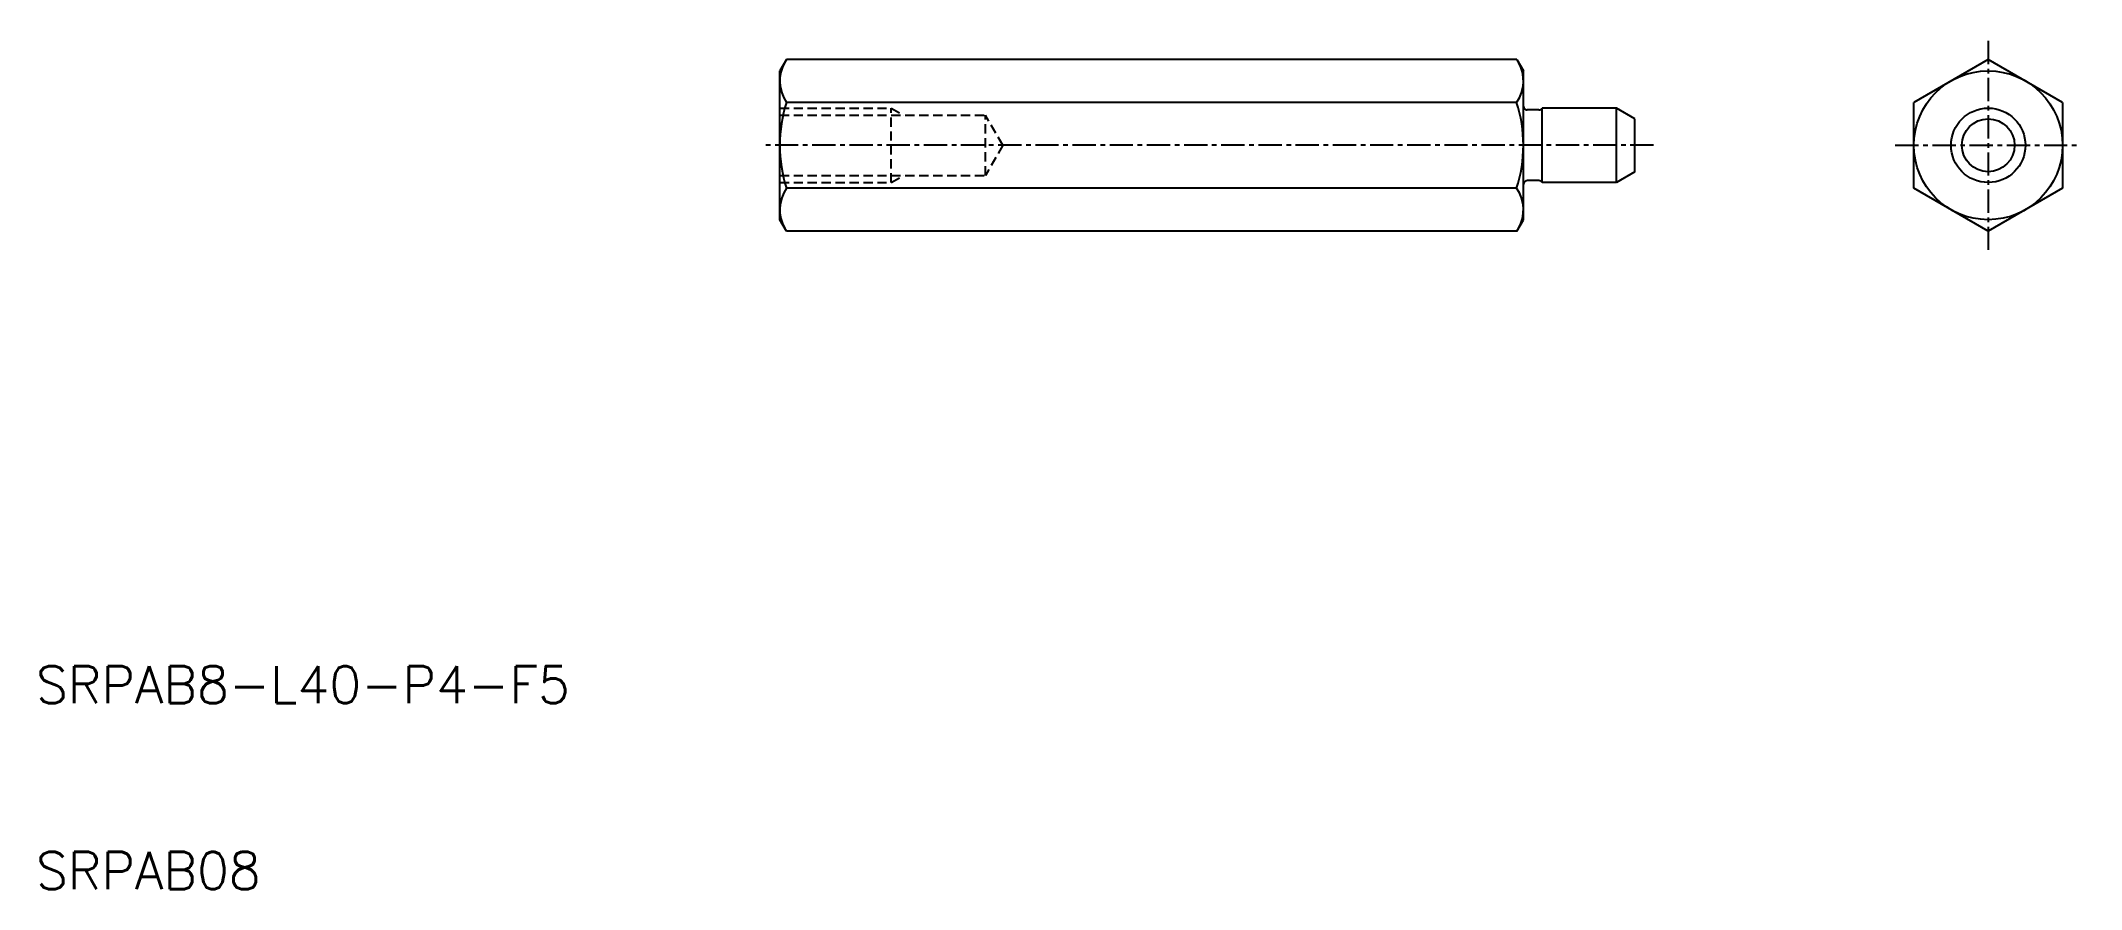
# Model space of a CAD drawing. Extents: x 10 to 120, y 10 to 56.
import ezdxf

# ---------------------------------------------------------------- set-up
doc = ezdxf.new("R2010")
doc.units = 0
doc.linetypes.add('CENTER', pattern=[2, 1.25, -0.25, 0.25, -0.25])
doc.linetypes.add('DASHED', pattern=[0.75, 0.5, -0.25])
doc.layers.get('0').update_dxf_attribs({"linetype": 'CONTINUOUS'})
doc.layers.add('CENTER', color=1, linetype='CENTER')
doc.styles.get("Standard").update_dxf_attribs({"font": 'txt.shx'})

msp = doc.modelspace()

# ---------------------------------------------------------------- linework, layer by layer
at = {"color": 7, "linetype": 'CONTINUOUS'}
for p, q in [((50.36, 54.62), (50, 54)), ((50, 46), (50, 54)), ((89.64, 54.62), (50.36, 54.62)), ((89.64, 54.62), (90, 54)), ((90, 46), (90, 54)), ((115, 54.62), (111, 52.31)), ((119, 52.31), (115, 54.62)), ((117, 53.46), (117, 53.46)), ((118, 52.89), (118, 52.89)), ((89.63, 52.31), (50.37, 52.31)), ((90.83, 51.9), (90.2, 51.9)), ((95, 52), (91, 52)), ((91, 48), (91, 52)), ((95, 48), (95, 52)), ((96, 51.42), (95, 52)), ((111, 47.69), (111, 52.31)), ((119, 52.31), (119, 47.69)), ((96, 48.58), (96, 51.42)), ((96, 48.58), (95, 48)), ((89.63, 47.69), (50.37, 47.69)), ((90.83, 48.1), (90.2, 48.1)), ((95, 48), (91, 48)), ((115, 45.38), (111, 47.69)), ((119, 47.69), (115, 45.38)), ((50.36, 45.38), (50, 46)), ((89.64, 45.38), (50.36, 45.38)), ((89.64, 45.38), (90, 46))]:
    msp.add_line(p, q, dxfattribs=at)
at = {"color": 3, "linetype": 'DASHED'}
for p, q in [((50, 52), (56, 52)), ((50, 51.62), (61.06, 51.62)), ((56, 52), (56.66, 51.62)), ((56, 48), (56, 52)), ((62, 50), (61.06, 51.62)), ((61.06, 48.38), (61.06, 51.62)), ((62, 50), (61.06, 48.38)), ((50, 48.38), (61.06, 48.38)), ((56, 48), (56.66, 48.38)), ((50, 48), (56, 48))]:
    msp.add_line(p, q, dxfattribs=at)
at = {"color": 7, "linetype": 'CONTINUOUS'}
for radius in [4, 2, 1.42]:
    msp.add_circle((115, 50), radius, dxfattribs=at)
for centre, radius, start, end in [((52, 53.46), 2, 150, 215.2644), ((88, 53.46), 2, 324.7356, 30), ((57.45, 50), 7.45, 161.9403, 198.0597), ((82.55, 50), 7.45, 341.9403, 18.0597), ((90.2, 52.1), 0.2, 180, 270), ((90.83, 52.1), 0.2, 270, 330), ((52, 46.54), 2, 144.7356, 210), ((88, 46.54), 2, 330, 35.2644), ((90.2, 47.9), 0.2, 90, 180), ((90.83, 47.9), 0.2, 30, 90)]:
    msp.add_arc(centre, radius, start, end, dxfattribs=at)
at = {"layer": 'CENTER', "color": 1, "linetype": 'CENTER'}
for p, q in [((115, 55.62), (115, 44.38)), ((97, 50), (49, 50)), ((110, 50), (120, 50))]:
    msp.add_line(p, q, dxfattribs=at)

# ---------------------------------------------------------------- texts
at = {"color": 7, "linetype": 'CONTINUOUS'}
for s, p in [('SRPAB8-L40-P4-F5', (10, 20)), ('SRPAB08', (10, 10))]:
    msp.add_text(s, height=2, dxfattribs=at).set_placement(p)

doc.saveas('drawing.dxf')
